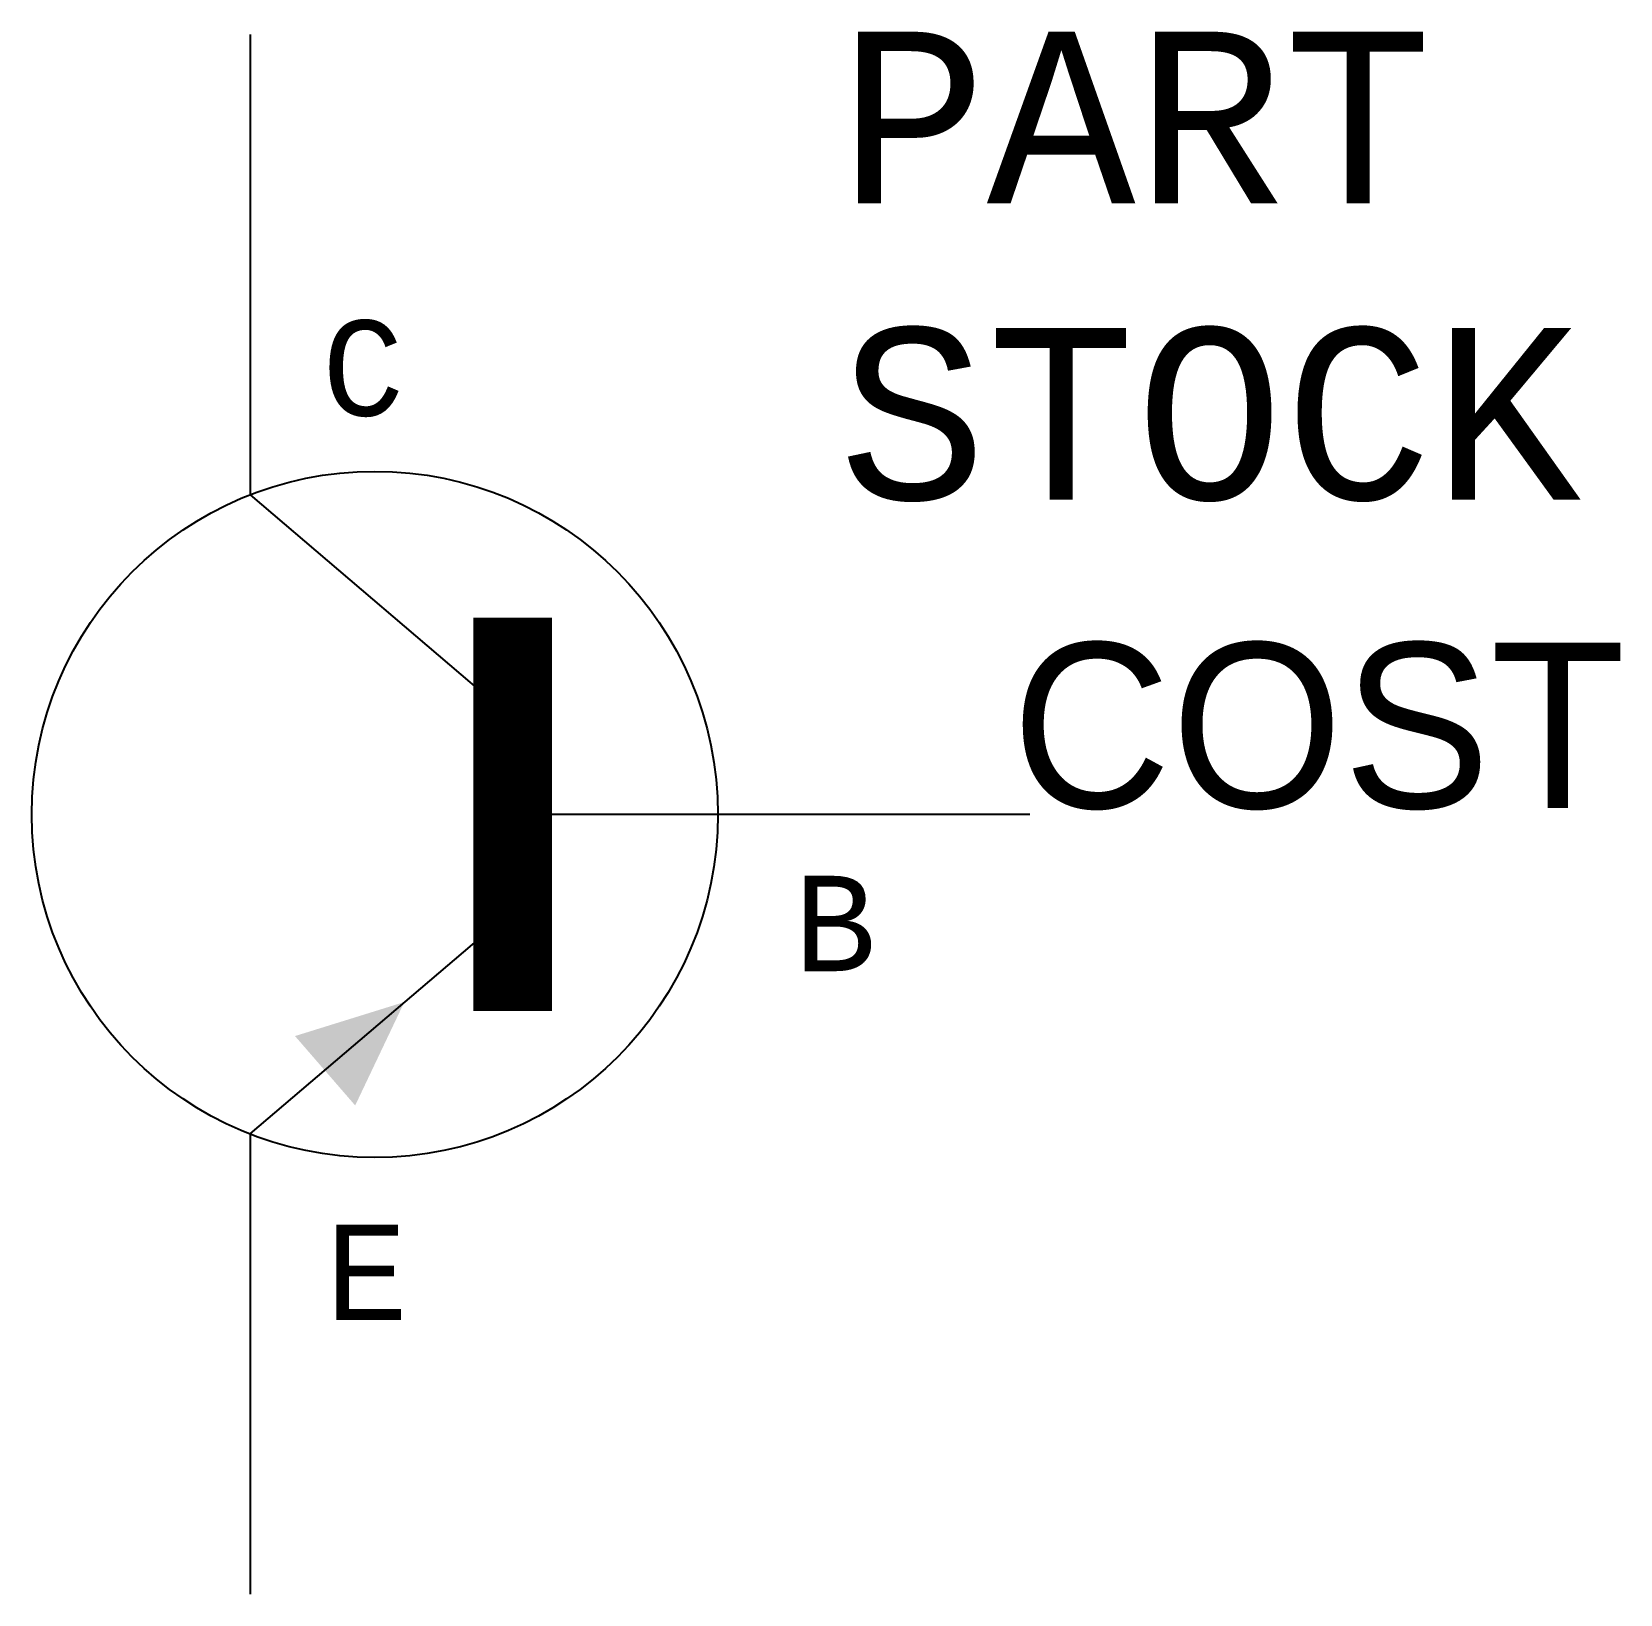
# Model space of a CAD drawing. Extents: x -0.64 to 0.38, y -0.5 to 0.5.
import ezdxf
from ezdxf.enums import TextEntityAlignment as Align

# ---------------------------------------------------------------- set-up
doc = ezdxf.new("R2010")
doc.units = 0
doc.header["$MEASUREMENT"] = 0
doc.layers.get('0').update_dxf_attribs({"linetype": 'CONTINUOUS'})
doc.styles.add('MONOTXT', font='monotxt')
doc.styles.add('TXT', font='txt')

msp = doc.modelspace()

# ---------------------------------------------------------------- linework, layer by layer
for p, q in [((-0.5, 0.5), (-0.5, 0.2049)), ((-0.5, 0.2049), (-0.33, 0.06)), ((0, 0), (-0.3316, 0)), ((-0.5, -0.2049), (-0.33, -0.06)), ((-0.5, -0.2049), (-0.5, -0.5))]:
    msp.add_line(p, q)
at = {"const_width": 0.0505}
msp.add_lwpolyline([(-0.3316, 0.1261), (-0.3316, -0.1261)], dxfattribs=at)
msp.add_circle((-0.42, 0), 0.22)
at = {"color": 220}
msp.add_solid([(-0.4326, -0.1866), (-0.4011, -0.1203), (-0.4712, -0.1421)], dxfattribs=at)

# ---------------------------------------------------------------- texts
at = {"style": 'MONOTXT'}
for s, p in [('C', (-0.4275, 0.2556)), ('B', (-0.1249, -0.1005)), ('E', (-0.4252, -0.3242))]:
    msp.add_text(s, height=0.0612, dxfattribs=at).set_placement(p, align=Align.CENTER)
for tag, p, s, height, style, flags in [('PART', (-0.1227, 0.3919), 'XXXXX', 0.11, 'MONOTXT', 8), ('STOCK', (-0.1227, 0.2019), 'XXXXXXX', 0.11, 'MONOTXT', 8), ('COST', (-0.0117, 0.0041), 'XX.XX', 0.10595, 'TXT', 9)]:
    msp.add_attdef(tag, p, s, height=height, dxfattribs=dict(style=style, flags=flags))

doc.saveas('drawing.dxf')
